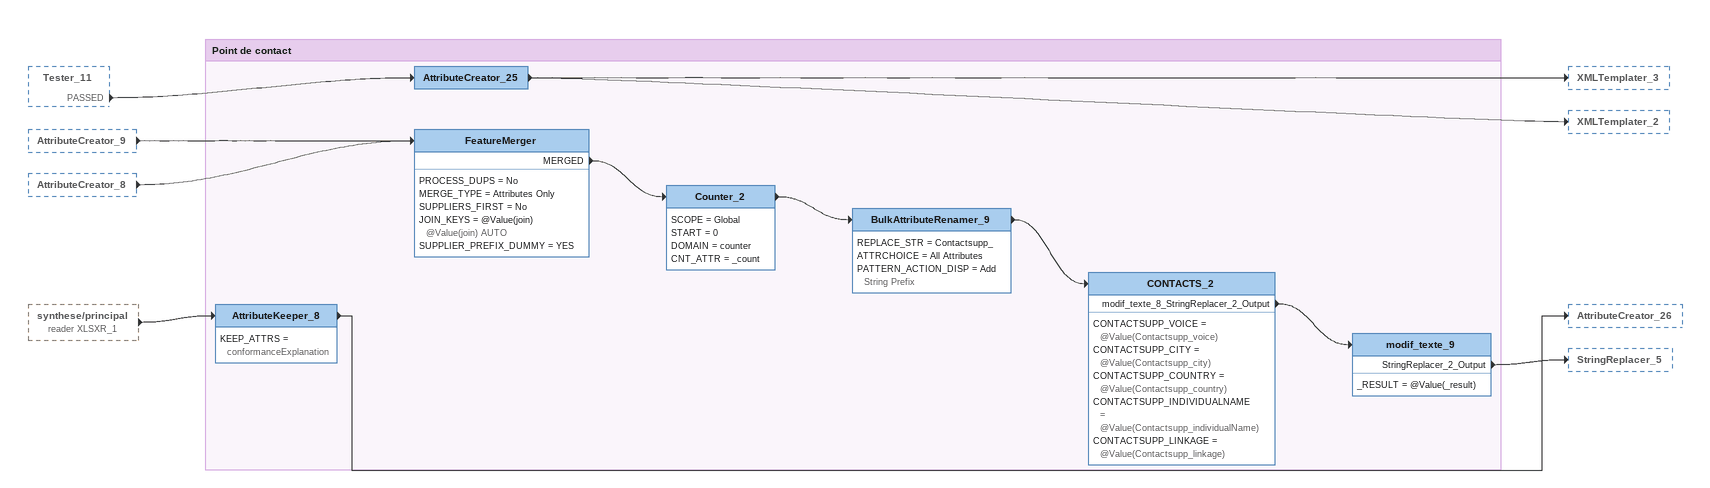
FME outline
Tester_11 [outside]
    PASSED -> AttributeCreator_25
AttributeCreator_9 [outside]
    -> FeatureMerger
AttributeCreator_8 [outside]
    -> FeatureMerger
synthese/principal (reader XLSXR_1) [outside]
    -> AttributeKeeper_8

Bookmark: Point de contact
AttributeCreator_25
    -> XMLTemplater_3
    -> XMLTemplater_2
FeatureMerger
    PROCESS_DUPS = No
    MERGE_TYPE = Attributes Only
    SUPPLIERS_FIRST = No
    JOIN_KEYS = @Value(join) @Value(join) AUTO
    SUPPLIER_PREFIX_DUMMY = YES
    MERGED -> Counter_2
Counter_2
    SCOPE = Global
    START = 0
    DOMAIN = counter
    CNT_ATTR = _count
    -> BulkAttributeRenamer_9
BulkAttributeRenamer_9
    REPLACE_STR = Contactsupp_
    ATTRCHOICE = All Attributes
    PATTERN_ACTION_DISP = Add String Prefix
    -> CONTACTS_2
CONTACTS_2
    CONTACTSUPP_VOICE = @Value(Contactsupp_voice)
    CONTACTSUPP_CITY = @Value(Contactsupp_city)
    CONTACTSUPP_COUNTRY = @Value(Contactsupp_country)
    CONTACTSUPP_INDIVIDUALNAME = @Value(Contactsupp_individualName)
    CONTACTSUPP_LINKAGE = @Value(Contactsupp_linkage)
    modif_texte_8_StringReplacer_2_Output -> modif_texte_9
modif_texte_9
    _RESULT = @Value(_result)
    StringReplacer_2_Output -> StringReplacer_5
AttributeKeeper_8
    KEEP_ATTRS = conformanceExplanation
    -> AttributeCreator_26
